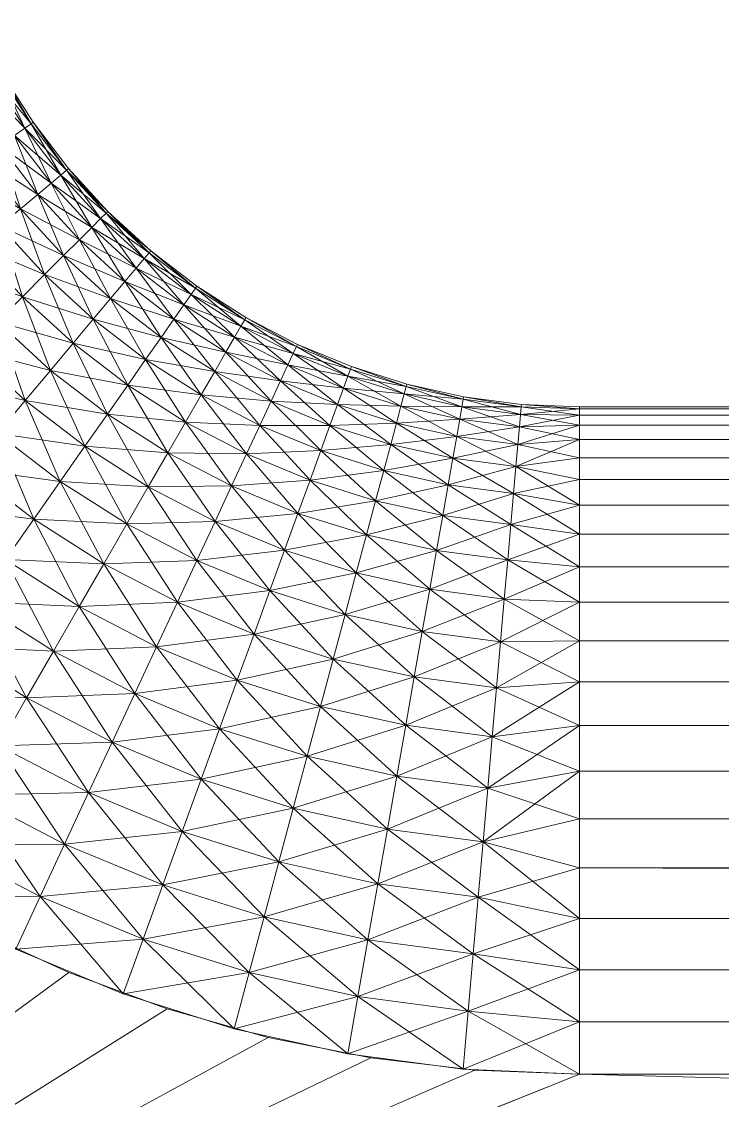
# Model space of a CAD drawing. Header units: millimetres. Extents: x -9 to 137, y -28 to 0.
# Drawn here: x 5.57 to 9.25, y -21.14 to -15.48 of the extents above; entities that cross this region are included whole.
import ezdxf

# ---------------------------------------------------------------- set-up
doc = ezdxf.new("R2010")
doc.units = ezdxf.units.MM
doc.layers.add('001', color=4, linetype='Continuous', lineweight=35)

msp = doc.modelspace()

# ---------------------------------------------------------------- meshes
at = {"layer": '001', "color": 17, "lineweight": 18}
mesh = msp.add_polyface(dxfattribs=at)
corners = [(5.4574, -15.7567, -0.305), (5.3279, -15.4792), (5.4689, -15.75), (5.4229, -15.7766, -0.6078), (5.6221, -16.0152, -0.305), (5.5894, -16.038, -0.6078), (5.633, -16.0075), (5.8086, -16.2583, -0.305), (5.7781, -16.2839, -0.6078), (5.8188, -16.2498), (6.0157, -16.4843, -0.305), (5.9875, -16.5125, -0.6078), (6.0251, -16.4749), (6.2417, -16.6914, -0.305), (5.3656, -15.8096, -0.9059), (5.5353, -16.0759, -0.9059), (5.7275, -16.3264, -0.9059), (5.9408, -16.5592, -0.9059), (5.2861, -15.8555, -1.1971), (5.4601, -16.1286, -1.1971), (5.6572, -16.3854, -1.1971), (5.8759, -16.6241, -1.1971), (5.3643, -16.1956, -1.4792), (5.5676, -16.4605, -1.4792), (5.2489, -16.2765, -1.75), (5.4596, -16.5512, -1.75), (5.3643, -16.1956, 1.4792), (5.4596, -16.5512, 1.75), (5.5676, -16.4605, 1.4792), (5.4601, -16.1286, 1.1971), (5.6572, -16.3854, 1.1971), (5.7932, -16.7068, 1.4792), (5.3656, -15.8096, 0.9059), (5.5353, -16.0759, 0.9059), (5.7275, -16.3264, 0.9059), (5.8759, -16.6241, 1.1971), (5.9408, -16.5592, 0.9059), (5.4229, -15.7766, 0.6078), (5.5894, -16.038, 0.6078), (5.7781, -16.2839, 0.6078), (5.9875, -16.5125, 0.6078), (5.3159, -15.4848, 0.305), (5.4574, -15.7567, 0.305), (5.6221, -16.0152, 0.305), (5.8086, -16.2583, 0.305), (6.0157, -16.4843, 0.305), (6.2502, -16.6812)]
mesh.append_faces([[corners[k] for k in face] for face in [(0, 1, 2), (3, 4, 5), (4, 2, 6), (5, 7, 8), (7, 6, 9), (8, 10, 11), (10, 9, 12), (12, 13, 10), (14, 5, 15), (15, 8, 16), (16, 11, 17), (18, 15, 19), (19, 16, 20), (20, 17, 21), (22, 20, 23), (24, 23, 25), (26, 27, 28), (29, 28, 30), (32, 29, 33), (33, 30, 34), (34, 35, 36), (37, 33, 38), (38, 34, 39), (39, 36, 40), (41, 37, 42), (42, 38, 43), (43, 39, 44), (44, 40, 45), (1, 42, 2), (2, 43, 6), (6, 44, 9), (45, 46, 12), (12, 44, 45)]], dxfattribs={"vtx0": -1, "color": 17})
mesh.append_faces([[corners[k] for k in face] for face in [(3, 0, 4), (4, 0, 2), (5, 4, 7), (7, 4, 6), (8, 7, 10), (10, 7, 9), (14, 3, 5), (15, 5, 8), (16, 8, 11), (19, 15, 16), (20, 16, 17), (22, 19, 20), (23, 20, 21), (29, 26, 28), (30, 28, 31), (33, 29, 30), (34, 30, 35), (37, 32, 33), (38, 33, 34), (39, 34, 36), (42, 37, 38), (43, 38, 39), (44, 39, 40), (2, 42, 43), (6, 43, 44), (12, 9, 44)]], dxfattribs={"vtx2": -1, "color": 17})
mesh = msp.add_polyface(dxfattribs=at)
corners = [(5.5676, -16.4605, -1.4792), (5.8759, -16.6241, -1.1971), (5.7932, -16.7068, -1.4792), (5.4596, -16.5512, -1.75), (5.6936, -16.8064, -1.75), (5.334, -16.6566, -2.0075), (5.5776, -16.9224, -2.0075), (5.9488, -17.0404, -1.75), (4.9622, -16.4772, -2.2498), (5.1916, -16.7761, -2.2498), (5.4461, -17.0539, -2.2498), (5.8434, -17.166, -2.0075), (5.7239, -17.3084, -2.2498), (4.7932, -16.5955, -2.4749), (5.0336, -16.9087, -2.4749), (5.3003, -17.1997, -2.4749), (5.5913, -17.4664, -2.4749), (4.6088, -16.7246, -2.6812), (4.8611, -17.0534, -2.6812), (5.1411, -17.3589, -2.6812), (5.4466, -17.6389, -2.6812), (5.9045, -17.7068, -2.4749), (5.7754, -17.8912, -2.6812), (4.6755, -17.2091, -2.867), (4.9698, -17.5302, -2.867), (5.2909, -17.8245, -2.867), (4.7877, -17.7123, -3.0311), (4.6755, -17.2091, 2.867), (4.7877, -17.7123, 3.0311), (4.9698, -17.5302, 2.867), (4.8611, -17.0534, 2.6812), (5.1411, -17.3589, 2.6812), (5.2909, -17.8245, 2.867), (5.4466, -17.6389, 2.6812), (4.7932, -16.5955, 2.4749), (5.0336, -16.9087, 2.4749), (5.3003, -17.1997, 2.4749), (5.5913, -17.4664, 2.4749), (5.7754, -17.8912, 2.6812), (5.9045, -17.7068, 2.4749), (4.9622, -16.4772, 2.2498), (5.1916, -16.7761, 2.2498), (5.4461, -17.0539, 2.2498), (5.7239, -17.3084, 2.2498), (5.1145, -16.3706, 2.0075), (5.334, -16.6566, 2.0075), (5.5776, -16.9224, 2.0075), (5.8434, -17.166, 2.0075), (5.4596, -16.5512, 1.75), (5.6936, -16.8064, 1.75), (5.5676, -16.4605, 1.4792), (5.7932, -16.7068, 1.4792)]
mesh.append_faces([[corners[k] for k in face] for face in [(0, 1, 2), (3, 2, 4), (5, 4, 6), (8, 5, 9), (9, 6, 10), (10, 11, 12), (13, 9, 14), (14, 10, 15), (15, 12, 16), (17, 14, 18), (18, 15, 19), (19, 16, 20), (20, 21, 22), (23, 19, 24), (24, 20, 25), (27, 28, 29), (30, 29, 31), (31, 32, 33), (34, 30, 35), (35, 31, 36), (36, 33, 37), (37, 38, 39), (40, 35, 41), (41, 36, 42), (42, 37, 43), (44, 41, 45), (45, 42, 46), (46, 43, 47), (48, 46, 49), (50, 49, 51)]], dxfattribs={"vtx0": -1, "color": 17})
mesh.append_faces([[corners[k] for k in face] for face in [(3, 0, 2), (5, 3, 4), (6, 4, 7), (9, 5, 6), (10, 6, 11), (13, 8, 9), (14, 9, 10), (15, 10, 12), (17, 13, 14), (18, 14, 15), (19, 15, 16), (20, 16, 21), (23, 18, 19), (24, 19, 20), (26, 24, 25), (30, 27, 29), (31, 29, 32), (35, 30, 31), (36, 31, 33), (37, 33, 38), (40, 34, 35), (41, 35, 36), (42, 36, 37), (43, 37, 39), (45, 41, 42), (46, 42, 43), (48, 45, 46), (49, 46, 47), (50, 48, 49)]], dxfattribs={"vtx2": -1, "color": 17})
mesh = msp.add_polyface(dxfattribs=at)
corners = [(6.0251, -16.4749), (6.2502, -16.6812), (6.2417, -16.6914, -0.305), (5.9875, -16.5125, -0.6078), (6.0157, -16.4843, -0.305), (6.2161, -16.7219, -0.6078), (5.9408, -16.5592, -0.9059), (6.1736, -16.7725, -0.9059), (6.462, -16.9106, -0.6078), (5.8759, -16.6241, -1.1971), (6.1146, -16.8428, -1.1971), (6.4241, -16.9647, -0.9059), (6.3714, -17.0399, -1.1971), (5.7932, -16.7068, -1.4792), (6.0395, -16.9324, -1.4792), (6.3044, -17.1357, -1.4792), (5.6936, -16.8064, -1.75), (5.9488, -17.0404, -1.75), (6.2235, -17.2511, -1.75), (5.5776, -16.9224, -2.0075), (5.8434, -17.166, -2.0075), (6.1294, -17.3855, -2.0075), (6.5155, -17.4372, -1.75), (5.7239, -17.3084, -2.2498), (6.0228, -17.5378, -2.2498), (6.4335, -17.5793, -2.0075), (6.3406, -17.7402, -2.2498), (5.5913, -17.4664, -2.4749), (5.9045, -17.7068, -2.4749), (5.7239, -17.3084, 2.2498), (5.9045, -17.7068, 2.4749), (6.0228, -17.5378, 2.2498), (6.2374, -17.9189, 2.4749), (6.3406, -17.7402, 2.2498), (5.8434, -17.166, 2.0075), (6.1294, -17.3855, 2.0075), (6.4335, -17.5793, 2.0075), (5.6936, -16.8064, 1.75), (5.9488, -17.0404, 1.75), (6.2235, -17.2511, 1.75), (5.7932, -16.7068, 1.4792), (6.0395, -16.9324, 1.4792), (6.3044, -17.1357, 1.4792), (5.6572, -16.3854, 1.1971), (5.8759, -16.6241, 1.1971), (6.1146, -16.8428, 1.1971), (6.3714, -17.0399, 1.1971), (5.9408, -16.5592, 0.9059), (6.1736, -16.7725, 0.9059), (5.9875, -16.5125, 0.6078), (6.2161, -16.7219, 0.6078), (6.4241, -16.9647, 0.9059), (6.0157, -16.4843, 0.305), (6.2417, -16.6914, 0.305), (6.462, -16.9106, 0.6078)]
mesh.append_faces([[corners[k] for k in face] for face in [(3, 2, 5), (6, 5, 7), (9, 7, 10), (10, 11, 12), (13, 10, 14), (14, 12, 15), (16, 14, 17), (17, 15, 18), (19, 17, 20), (20, 18, 21), (23, 21, 24), (24, 25, 26), (27, 24, 28), (29, 30, 31), (31, 32, 33), (34, 31, 35), (35, 33, 36), (37, 34, 38), (38, 35, 39), (40, 38, 41), (41, 39, 42), (43, 40, 44), (44, 41, 45), (45, 42, 46), (47, 45, 48), (49, 48, 50), (52, 50, 53)]], dxfattribs={"vtx0": -1, "color": 17})
mesh.append_faces([[corners[k] for k in face] for face in [(0, 1, 2), (3, 4, 2), (6, 3, 5), (7, 5, 8), (9, 6, 7), (10, 7, 11), (13, 9, 10), (14, 10, 12), (16, 13, 14), (17, 14, 15), (20, 17, 18), (21, 18, 22), (23, 20, 21), (24, 21, 25), (27, 23, 24), (28, 24, 26), (31, 30, 32), (34, 29, 31), (35, 31, 33), (38, 34, 35), (39, 35, 36), (40, 37, 38), (41, 38, 39), (44, 40, 41), (45, 41, 42), (47, 44, 45), (48, 45, 46), (49, 47, 48), (50, 48, 51), (52, 49, 50), (53, 50, 54), (52, 53, 1)]], dxfattribs={"vtx2": -1, "color": 17})
mesh = msp.add_polyface(dxfattribs=at)
corners = [(6.8659, -20.8066, 3.5), (6.3369, -20.6574, 3.5), (1, -24, 3.5), (5.8212, -20.4672, 3.5), (5.3221, -20.237, 3.5), (4.8425, -19.9685, 3.5), (4.3855, -19.6631, 3.5), (3.9539, -19.3228, 3.5), (3.5503, -18.9497, 3.5), (3.1772, -18.5461, 3.5), (2.8369, -18.1145, 3.5), (2.5315, -17.6575, 3.5), (2.263, -17.1779, 3.5), (2.0328, -16.6788, 3.5), (4.1908, -18.3092, -3.3807), (4.7699, -18.4453, -3.2889), (4.5828, -18.6684, -3.3807), (3.98, -18.52, -3.4468), (4.3912, -18.8967, -3.4468), (5.0045, -18.992, -3.3807), (4.8336, -19.2362, -3.4468), (3.3714, -18.3034, -3.4867), (3.766, -18.734, -3.4867), (4.1966, -19.1286, -3.4867), (4.6599, -19.4842, -3.4867), (3.1377, -18.4995, -3.5), (3.5503, -18.9497, -3.5), (4.0005, -19.3623, -3.5), (4.485, -19.7341, -3.5), (5.1525, -19.798, -3.4867), (3.3714, -18.3034, 3.4867), (3.1377, -18.4995, 3.5), (3.766, -18.734, 3.4867), (4.0005, -19.3623, 3.5), (4.1966, -19.1286, 3.4867), (4.485, -19.7341, 3.5), (4.6599, -19.4842, 3.4867), (5, -20.0622, 3.5), (3.6033, -18.1088, 3.4468), (3.98, -18.52, 3.4468), (4.3912, -18.8967, 3.4468), (4.8336, -19.2362, 3.4468), (4.1908, -18.3092, 3.3807), (4.5828, -18.6684, 3.3807), (4.3967, -18.1033, 3.2889), (4.7699, -18.4453, 3.2889), (1, -24, -3.5), (6.3369, -20.6574, -3.5), (6.8659, -20.8066, -3.5), (5.8212, -20.4672, -3.5), (5.3221, -20.237, -3.5), (4.8425, -19.9685, -3.5), (4.3855, -19.6631, -3.5), (3.9539, -19.3228, -3.5), (3.1772, -18.5461, -3.5), (2.8369, -18.1145, -3.5), (2.5315, -17.6575, -3.5), (2.263, -17.1779, -3.5), (2.0328, -16.6788, -3.5)]
mesh.append_faces([[corners[k] for k in face] for face in [(14, 15, 16), (17, 16, 18), (18, 19, 20), (21, 17, 22), (22, 18, 23), (23, 20, 24), (25, 22, 26), (26, 23, 27), (27, 24, 28), (30, 8, 32), (32, 33, 34), (34, 35, 36), (38, 32, 39), (39, 34, 40), (40, 36, 41), (42, 40, 43), (44, 43, 45)]], dxfattribs={"vtx0": -1, "color": 17})
mesh.append_faces([[corners[k] for k in face] for face in [(46, 47, 48), (46, 49, 47), (46, 50, 49), (46, 51, 50), (46, 52, 51), (46, 53, 52), (46, 26, 53), (46, 54, 26), (46, 55, 54), (46, 56, 55), (46, 57, 56), (46, 58, 57)]], dxfattribs={"vtx0": -1, "vtx2": -1, "color": 17})
mesh.append_faces([[corners[k] for k in face] for face in [(0, 1, 2), (1, 3, 2), (3, 4, 2), (4, 5, 2), (5, 6, 2), (6, 7, 2), (7, 8, 2), (8, 9, 2), (9, 10, 2), (10, 11, 2), (11, 12, 2), (12, 13, 2)]], dxfattribs={"vtx1": -1, "vtx2": -1, "color": 17})
mesh.append_faces([[corners[k] for k in face] for face in [(17, 14, 16), (18, 16, 19), (22, 17, 18), (23, 18, 20), (25, 21, 22), (26, 22, 23), (27, 23, 24), (28, 24, 29), (30, 31, 8), (32, 8, 33), (34, 33, 35), (36, 35, 37), (38, 30, 32), (39, 32, 34), (40, 34, 36), (42, 39, 40), (43, 40, 41)]], dxfattribs={"vtx2": -1, "color": 17})
mesh = msp.add_polyface(dxfattribs=at)
corners = [(6.2161, -16.7219, -0.6078), (6.2417, -16.6914, -0.305), (6.4848, -16.8779, -0.305), (6.462, -16.9106, -0.6078), (6.2502, -16.6812), (6.4925, -16.867), (6.7433, -17.0426, -0.305), (6.7234, -17.0771, -0.6078), (6.75, -17.0311), (7.0152, -17.1841, -0.305), (6.1736, -16.7725, -0.9059), (6.4241, -16.9647, -0.9059), (6.6904, -17.1344, -0.9059), (6.9984, -17.2203, -0.6078), (6.3714, -17.0399, -1.1971), (6.6445, -17.2139, -1.1971), (6.9704, -17.2802, -0.9059), (6.3044, -17.1357, -1.4792), (6.586, -17.3151, -1.4792), (6.9316, -17.3634, -1.1971), (6.8822, -17.4693, -1.4792), (6.2235, -17.2511, -1.75), (6.5155, -17.4372, -1.75), (6.8227, -17.5971, -1.75), (6.1294, -17.3855, -2.0075), (6.4335, -17.5793, -2.0075), (6.7533, -17.7457, -2.0075), (6.3406, -17.7402, -2.2498), (6.6748, -17.9142, -2.2498), (6.4335, -17.5793, 2.0075), (6.3406, -17.7402, 2.2498), (6.6748, -17.9142, 2.2498), (6.7533, -17.7457, 2.0075), (6.2235, -17.2511, 1.75), (6.5155, -17.4372, 1.75), (6.8227, -17.5971, 1.75), (6.3044, -17.1357, 1.4792), (6.586, -17.3151, 1.4792), (6.8822, -17.4693, 1.4792), (6.3714, -17.0399, 1.1971), (6.6445, -17.2139, 1.1971), (6.9316, -17.3634, 1.1971), (6.1736, -16.7725, 0.9059), (6.4241, -16.9647, 0.9059), (6.6904, -17.1344, 0.9059), (6.2161, -16.7219, 0.6078), (6.462, -16.9106, 0.6078), (6.7234, -17.0771, 0.6078), (6.9704, -17.2802, 0.9059), (6.2417, -16.6914, 0.305), (6.4848, -16.8779, 0.305), (6.7433, -17.0426, 0.305), (6.9984, -17.2203, 0.6078)]
mesh.append_faces([[corners[k] for k in face] for face in [(0, 2, 3), (2, 4, 5), (3, 6, 7), (6, 5, 8), (10, 3, 11), (11, 7, 12), (14, 12, 15), (17, 15, 18), (18, 19, 20), (21, 18, 22), (22, 20, 23), (24, 22, 25), (25, 23, 26), (27, 26, 28), (29, 31, 32), (33, 29, 34), (34, 32, 35), (36, 34, 37), (37, 35, 38), (39, 37, 40), (40, 38, 41), (42, 39, 43), (43, 40, 44), (45, 43, 46), (46, 44, 47), (49, 46, 50), (50, 47, 51), (4, 50, 5), (5, 51, 8)]], dxfattribs={"vtx0": -1, "color": 17})
mesh.append_faces([[corners[k] for k in face] for face in [(0, 1, 2), (2, 1, 4), (3, 2, 6), (6, 2, 5), (7, 6, 9), (9, 6, 8), (11, 3, 7), (12, 7, 13), (14, 11, 12), (15, 12, 16), (17, 14, 15), (18, 15, 19), (21, 17, 18), (22, 18, 20), (25, 22, 23), (27, 25, 26), (29, 30, 31), (34, 29, 32), (36, 33, 34), (37, 34, 35), (39, 36, 37), (40, 37, 38), (43, 39, 40), (44, 40, 41), (46, 43, 44), (47, 44, 48), (50, 46, 47), (51, 47, 52), (4, 49, 50), (5, 50, 51)]], dxfattribs={"vtx2": -1, "color": 17})
mesh = msp.add_polyface(dxfattribs=at)
corners = [(6.7234, -17.0771, -0.6078), (7.0152, -17.1841, -0.305), (6.9984, -17.2203, -0.6078), (6.75, -17.0311), (7.0208, -17.1721), (7.2984, -17.3014, -0.305), (7.2847, -17.3389, -0.6078), (7.3029, -17.2889), (7.5907, -17.3936, -0.305), (7.5804, -17.4321, -0.6078), (6.6904, -17.1344, -0.9059), (6.9704, -17.2802, -0.9059), (7.2621, -17.401, -0.9059), (7.5633, -17.4959, -0.9059), (6.6445, -17.2139, -1.1971), (6.9316, -17.3634, -1.1971), (7.2307, -17.4873, -1.1971), (7.5395, -17.5846, -1.1971), (6.8822, -17.4693, -1.4792), (7.1908, -17.5971, -1.4792), (7.5093, -17.6975, -1.4792), (6.8227, -17.5971, -1.75), (7.1426, -17.7296, -1.75), (7.4728, -17.8337, -1.75), (6.7533, -17.7457, -2.0075), (7.0864, -17.8837, -2.0075), (6.8227, -17.5971, 1.75), (6.7533, -17.7457, 2.0075), (7.0864, -17.8837, 2.0075), (7.1426, -17.7296, 1.75), (6.8822, -17.4693, 1.4792), (7.1908, -17.5971, 1.4792), (7.4728, -17.8337, 1.75), (7.5093, -17.6975, 1.4792), (6.9316, -17.3634, 1.1971), (7.2307, -17.4873, 1.1971), (7.5395, -17.5846, 1.1971), (6.6904, -17.1344, 0.9059), (6.9704, -17.2802, 0.9059), (7.2621, -17.401, 0.9059), (7.5633, -17.4959, 0.9059), (6.7234, -17.0771, 0.6078), (6.9984, -17.2203, 0.6078), (7.2847, -17.3389, 0.6078), (7.5804, -17.4321, 0.6078), (6.7433, -17.0426, 0.305), (7.0152, -17.1841, 0.305), (7.2984, -17.3014, 0.305), (7.5907, -17.3936, 0.305)]
mesh.append_faces([[corners[k] for k in face] for face in [(0, 1, 2), (1, 3, 4), (2, 5, 6), (5, 4, 7), (6, 8, 9), (10, 2, 11), (11, 6, 12), (12, 9, 13), (14, 11, 15), (15, 12, 16), (16, 13, 17), (18, 16, 19), (19, 17, 20), (21, 19, 22), (22, 20, 23), (24, 22, 25), (26, 28, 29), (30, 29, 31), (31, 32, 33), (34, 31, 35), (35, 33, 36), (37, 34, 38), (38, 35, 39), (39, 36, 40), (41, 38, 42), (42, 39, 43), (43, 40, 44), (45, 42, 46), (46, 43, 47), (47, 44, 48), (3, 46, 4), (4, 47, 7)]], dxfattribs={"vtx0": -1, "color": 17})
mesh.append_faces([[corners[k] for k in face] for face in [(2, 1, 5), (5, 1, 4), (6, 5, 8), (8, 5, 7), (11, 2, 6), (12, 6, 9), (15, 11, 12), (16, 12, 13), (18, 15, 16), (19, 16, 17), (21, 18, 19), (22, 19, 20), (24, 21, 22), (26, 27, 28), (30, 26, 29), (31, 29, 32), (34, 30, 31), (35, 31, 33), (38, 34, 35), (39, 35, 36), (42, 38, 39), (43, 39, 40), (46, 42, 43), (47, 43, 44), (3, 45, 46), (4, 46, 47), (7, 47, 48)]], dxfattribs={"vtx2": -1, "color": 17})
mesh = msp.add_polyface(dxfattribs=at)
corners = [(7.5907, -17.3936, -0.305), (7.3029, -17.2889), (7.5941, -17.3807), (7.5804, -17.4321, -0.6078), (7.8899, -17.4599, -0.305), (7.883, -17.4992, -0.6078), (7.8922, -17.4468), (8.1938, -17.4999, -0.305), (8.1903, -17.5397, -0.6078), (8.195, -17.4867), (7.5633, -17.4959, -0.9059), (7.8715, -17.5643, -0.9059), (8.1846, -17.6055, -0.9059), (7.5395, -17.5846, -1.1971), (7.8556, -17.6547, -1.1971), (8.1766, -17.697, -1.1971), (7.5093, -17.6975, -1.4792), (7.8353, -17.7698, -1.4792), (8.1664, -17.8134, -1.4792), (7.4728, -17.8337, -1.75), (7.8108, -17.9086, -1.75), (8.1541, -17.9538, -1.75), (7.4303, -17.9921, -2.0075), (7.7823, -18.0702, -2.0075), (8.1398, -18.1172, -2.0075), (7.3822, -18.1717, -2.2498), (7.4728, -17.8337, 1.75), (7.4303, -17.9921, 2.0075), (7.7823, -18.0702, 2.0075), (7.8108, -17.9086, 1.75), (8.1398, -18.1172, 2.0075), (8.1541, -17.9538, 1.75), (7.5093, -17.6975, 1.4792), (7.8353, -17.7698, 1.4792), (8.1664, -17.8134, 1.4792), (7.5395, -17.5846, 1.1971), (7.8556, -17.6547, 1.1971), (8.1766, -17.697, 1.1971), (7.5633, -17.4959, 0.9059), (7.8715, -17.5643, 0.9059), (8.1846, -17.6055, 0.9059), (7.5804, -17.4321, 0.6078), (7.883, -17.4992, 0.6078), (8.1903, -17.5397, 0.6078), (7.5907, -17.3936, 0.305), (7.8899, -17.4599, 0.305), (8.1938, -17.4999, 0.305)]
mesh.append_faces([[corners[k] for k in face] for face in [(0, 1, 2), (3, 4, 5), (4, 2, 6), (5, 7, 8), (7, 6, 9), (10, 5, 11), (11, 8, 12), (13, 11, 14), (14, 12, 15), (16, 14, 17), (17, 15, 18), (19, 17, 20), (20, 18, 21), (22, 20, 23), (23, 21, 24), (26, 28, 29), (29, 30, 31), (32, 29, 33), (33, 31, 34), (35, 33, 36), (36, 34, 37), (38, 36, 39), (39, 37, 40), (41, 39, 42), (42, 40, 43), (44, 42, 45), (45, 43, 46), (1, 44, 2), (2, 45, 6), (6, 46, 9)]], dxfattribs={"vtx0": -1, "color": 17})
mesh.append_faces([[corners[k] for k in face] for face in [(3, 0, 4), (4, 0, 2), (5, 4, 7), (7, 4, 6), (10, 3, 5), (11, 5, 8), (13, 10, 11), (14, 11, 12), (16, 13, 14), (17, 14, 15), (19, 16, 17), (20, 17, 18), (22, 19, 20), (23, 20, 21), (25, 22, 23), (26, 27, 28), (29, 28, 30), (32, 26, 29), (33, 29, 31), (35, 32, 33), (36, 33, 34), (38, 35, 36), (39, 36, 37), (41, 38, 39), (42, 39, 40), (44, 41, 42), (45, 42, 43), (2, 44, 45), (6, 45, 46)]], dxfattribs={"vtx2": -1, "color": 17})
mesh = msp.add_polyface(dxfattribs=at)
corners = [(8.5, -21, 3.5), (1, -24, 3.5), (127, -24, 3.5), (8.1903, -17.5397, -0.6078), (8.5, -17.5108, -0.2746), (8.5, -17.5431, -0.5475), (8.195, -17.4867), (8.5, -17.5), (8.1846, -17.6055, -0.9059), (8.5, -17.5967, -0.8171), (8.1766, -17.697, -1.1971), (8.5, -17.6713, -1.0816), (8.1664, -17.8134, -1.4792), (8.5, -17.7664, -1.3394), (8.1664, -17.8134, 1.4792), (8.5, -18.0158, 1.8287), (8.5, -17.8815, 1.589), (8.5, -17.7664, 1.3394), (8.5, -17.6713, 1.0816), (8.1766, -17.697, 1.1971), (8.1846, -17.6055, 0.9059), (8.5, -17.5967, 0.8171), (8.1903, -17.5397, 0.6078), (8.5, -17.5431, 0.5475), (8.1938, -17.4999, 0.305), (8.5, -17.5108, 0.2746), (119.5, -17.5431, -0.5475), (119.5, -17.5), (119.5, -17.5967, -0.8171), (119.5, -17.6713, -1.0816), (119.5, -17.7664, -1.3394), (8.5, -17.8815, -1.589), (119.5, -18.0158, -1.8287), (8.5, -18.0158, -1.8287), (119.5, -18.1684, -2.0572), (8.5, -18.1684, -2.0572), (119.5, -18.3386, -2.2731), (8.5, -18.3386, -2.2731), (119.5, -18.5251, -2.4749), (8.5, -18.5251, -2.4749), (119.5, -18.7269, -2.6614), (8.5, -18.7269, -2.6614), (119.5, -18.9428, -2.8316), (8.5, -18.9428, -2.8316), (119.5, -19.1713, -2.9842), (8.5, -19.1713, -2.9842), (119.5, -19.411, -3.1185), (8.5, -19.411, -3.1185), (119.5, -19.6606, -3.2336), (8.5, -19.9184, -3.3287), (8.5, -19.6606, -3.2336), (119.5, -20.1829, -3.4033), (8.5, -20.1829, -3.4033), (119.5, -20.4525, -3.4569), (8.5, -20.4525, -3.4569), (119.5, -20.7254, -3.4892), (8.5, -20.7254, -3.4892), (119.5, -21, -3.5), (8.5, -21, -3.5), (8.5, -20.7254, 3.4892), (119.5, -20.4525, 3.4569), (8.5, -20.4525, 3.4569), (119.5, -21, 3.5), (119.5, -20.1829, 3.4033), (8.5, -20.1829, 3.4033), (119.5, -19.9184, 3.3287), (8.5, -19.9184, 3.3287), (119.5, -19.6606, 3.2336), (8.5, -19.411, 3.1185), (8.5, -19.6606, 3.2336), (119.5, -19.1713, 2.9842), (8.5, -19.1713, 2.9842), (119.5, -18.9428, 2.8316), (8.5, -18.9428, 2.8316), (119.5, -18.7269, 2.6614), (8.5, -18.7269, 2.6614), (119.5, -18.5251, 2.4749), (8.5, -18.5251, 2.4749), (119.5, -18.3386, 2.2731), (8.5, -18.3386, 2.2731), (119.5, -18.1684, 2.0572), (8.5, -18.1684, 2.0572), (119.5, -18.0158, 1.8287), (119.5, -17.8815, 1.589), (119.5, -17.7664, 1.3394), (119.5, -17.6032, 0.8438), (119.5, -17.5521, 0.6018), (119.5, -17.5182, 0.3567), (127, -24, -3.5), (1, -24, -3.5), (127, -28, -7), (1, -28, -7), (1, -24, -7), (1, -24, 7), (127, -24, 7), (1, -28, 7), (127, -28, 7)]
mesh.append_faces([[corners[k] for k in face] for face in [(3, 4, 5), (4, 6, 7), (8, 5, 9), (10, 9, 11), (12, 11, 13), (14, 15, 16), (17, 18, 19), (14, 16, 17), (20, 18, 21), (22, 21, 23), (24, 23, 25), (6, 25, 7), (18, 85, 21), (21, 86, 23), (23, 87, 25), (7, 25, 87)]], dxfattribs={"color": 17})
mesh.append_faces([[corners[k] for k in face] for face in [(4, 26, 5), (27, 4, 7), (5, 28, 9), (9, 29, 11), (30, 31, 13), (31, 32, 33), (33, 34, 35), (35, 36, 37), (37, 38, 39), (39, 40, 41), (41, 42, 43), (43, 44, 45), (45, 46, 47), (48, 49, 50), (49, 51, 52), (52, 53, 54), (54, 55, 56), (56, 57, 58), (59, 60, 61), (62, 59, 0), (61, 63, 64), (64, 65, 66), (67, 68, 69), (68, 70, 71), (71, 72, 73), (73, 74, 75), (75, 76, 77), (77, 78, 79), (79, 80, 81), (81, 82, 15), (15, 83, 16), (84, 18, 17), (88, 92, 89)]], dxfattribs={"vtx0": -1, "color": 17})
mesh.append_faces([[corners[k] for k in face] for face in [(0, 1, 2), (93, 95, 96)]], dxfattribs={"vtx0": -1, "vtx2": -1, "color": 17})
mesh.append_faces([[corners[k] for k in face] for face in [(91, 90, 95)]], dxfattribs={"vtx1": -1, "color": 17})
mesh.append_faces([[corners[k] for k in face] for face in [(88, 89, 58), (90, 91, 92)]], dxfattribs={"vtx1": -1, "vtx2": -1, "color": 17})
mesh.append_faces([[corners[k] for k in face] for face in [(13, 11, 29), (50, 47, 46), (69, 66, 65), (17, 16, 83), (1, 93, 94)]], dxfattribs={"vtx2": -1, "color": 17})
mesh = msp.add_polyface(dxfattribs=at)
corners = [(119.805, -17.4867), (119.5, -17.5108, -0.2746), (119.5, -17.5), (119.8097, -17.5397, -0.6078), (119.5, -17.5431, -0.5475), (119.8154, -17.6055, -0.9059), (119.5, -17.5967, -0.8171), (119.8234, -17.697, -1.1971), (119.5, -17.6713, -1.0816), (119.5, -17.7664, -1.3394), (119.5, -17.6713, 1.0816), (119.8154, -17.6055, 0.9059), (119.5, -17.6032, 0.8438), (119.8097, -17.5397, 0.6078), (119.5, -17.5521, 0.6018), (119.8062, -17.4999, 0.305), (119.5, -17.5182, 0.3567), (119.5, -21, 3.5), (8.5, -21, 3.5), (127, -24, 3.5), (8.5, -17.5108, -0.2746), (8.5, -17.5431, -0.5475), (8.5, -17.5967, -0.8171), (119.5, -17.8815, -1.589), (8.5, -17.8815, -1.589), (8.5, -17.7664, -1.3394), (119.5, -18.0158, -1.8287), (8.5, -18.0158, -1.8287), (119.5, -18.1684, -2.0572), (8.5, -18.1684, -2.0572), (119.5, -18.3386, -2.2731), (8.5, -18.3386, -2.2731), (119.5, -18.5251, -2.4749), (8.5, -18.5251, -2.4749), (119.5, -18.7269, -2.6614), (8.5, -18.7269, -2.6614), (119.5, -18.9428, -2.8316), (8.5, -18.9428, -2.8316), (119.5, -19.1713, -2.9842), (8.5, -19.1713, -2.9842), (119.5, -19.411, -3.1185), (119.5, -19.6606, -3.2336), (119.5, -19.9184, -3.3287), (8.5, -19.9184, -3.3287), (8.5, -19.6606, -3.2336), (119.5, -20.1829, -3.4033), (8.5, -20.1829, -3.4033), (119.5, -20.4525, -3.4569), (8.5, -20.4525, -3.4569), (119.5, -20.7254, -3.4892), (8.5, -20.7254, -3.4892), (119.5, -21, -3.5), (8.5, -20.7254, 3.4892), (119.5, -20.7254, 3.4892), (119.5, -20.4525, 3.4569), (8.5, -20.4525, 3.4569), (119.5, -20.1829, 3.4033), (8.5, -20.1829, 3.4033), (119.5, -19.9184, 3.3287), (119.5, -19.6606, 3.2336), (119.5, -19.411, 3.1185), (8.5, -19.411, 3.1185), (8.5, -19.6606, 3.2336), (119.5, -19.1713, 2.9842), (8.5, -19.1713, 2.9842), (119.5, -18.9428, 2.8316), (8.5, -18.9428, 2.8316), (119.5, -18.7269, 2.6614), (8.5, -18.7269, 2.6614), (119.5, -18.5251, 2.4749), (8.5, -18.5251, 2.4749), (119.5, -18.3386, 2.2731), (8.5, -18.3386, 2.2731), (119.5, -18.1684, 2.0572), (8.5, -18.1684, 2.0572), (119.5, -18.0158, 1.8287), (8.5, -18.0158, 1.8287), (119.5, -17.8815, 1.589), (119.5, -17.7664, 1.3394), (8.5, -17.6713, 1.0816), (8.5, -17.7664, 1.3394), (8.5, -17.5967, 0.8171), (8.5, -17.5431, 0.5475), (119.5, -17.5017, 0.1099), (8.5, -17.5), (127, -24, -3.5), (8.5, -21, -3.5), (127, -28, -7), (1, -24, -7), (127, -24, -7), (1, -24, 3.5), (127, -24, 7), (127, -28, 7), (1, -28, 7), (1, -24, 7)]
mesh.append_faces([[corners[k] for k in face] for face in [(0, 1, 2), (1, 3, 4), (4, 5, 6), (6, 7, 8), (9, 8, 7), (10, 11, 12), (12, 13, 14), (14, 15, 16), (2, 16, 15), (79, 10, 12), (81, 12, 14), (82, 14, 16), (83, 2, 84), (84, 16, 83)]], dxfattribs={"color": 17})
mesh.append_faces([[corners[k] for k in face] for face in [(25, 8, 9), (44, 40, 41), (62, 58, 59), (80, 77, 78), (90, 91, 19)]], dxfattribs={"vtx0": -1, "color": 17})
mesh.append_faces([[corners[k] for k in face] for face in [(85, 86, 51), (87, 88, 89)]], dxfattribs={"vtx0": -1, "vtx2": -1, "color": 17})
mesh.append_faces([[corners[k] for k in face] for face in [(17, 18, 19), (91, 94, 92)]], dxfattribs={"vtx1": -1, "vtx2": -1, "color": 17})
mesh.append_faces([[corners[k] for k in face] for face in [(0, 2, 2), (20, 1, 4), (2, 1, 20), (21, 4, 6), (22, 6, 8), (9, 23, 24), (24, 23, 26), (27, 26, 28), (29, 28, 30), (31, 30, 32), (33, 32, 34), (35, 34, 36), (37, 36, 38), (39, 38, 40), (41, 42, 43), (43, 42, 45), (46, 45, 47), (48, 47, 49), (50, 49, 51), (52, 53, 54), (17, 53, 52), (55, 54, 56), (57, 56, 58), (59, 60, 61), (61, 60, 63), (64, 63, 65), (66, 65, 67), (68, 67, 69), (70, 69, 71), (72, 71, 73), (74, 73, 75), (76, 75, 77), (78, 10, 79), (85, 89, 88), (87, 92, 93)]], dxfattribs={"vtx2": -1, "color": 17})
mesh = msp.add_polyface(dxfattribs=at)
corners = [(5.9045, -17.7068, -2.4749), (6.3406, -17.7402, -2.2498), (6.2374, -17.9189, -2.4749), (5.7754, -17.8912, -2.6812), (6.1249, -18.1138, -2.6812), (5.2909, -17.8245, -2.867), (5.4466, -17.6389, -2.6812), (5.6364, -18.0896, -2.867), (6.0038, -18.3236, -2.867), (6.4925, -18.3052, -2.6812), (6.3901, -18.5247, -2.867), (4.7877, -17.7123, -3.0311), (5.1254, -18.0217, -3.0311), (5.4887, -18.3005, -3.0311), (5.875, -18.5466, -3.0311), (6.2813, -18.7581, -3.0311), (4.5962, -17.9038, -3.1721), (4.9513, -18.2292, -3.1721), (5.3334, -18.5224, -3.1721), (5.7396, -18.7812, -3.1721), (6.1668, -19.0036, -3.1721), (4.7699, -18.4453, -3.2889), (5.1716, -18.7535, -3.2889), (5.5985, -19.0255, -3.2889), (4.5828, -18.6684, -3.3807), (5.0045, -18.992, -3.3807), (4.7699, -18.4453, 3.2889), (4.5828, -18.6684, 3.3807), (5.0045, -18.992, 3.3807), (5.1716, -18.7535, 3.2889), (4.9513, -18.2292, 3.1721), (5.3334, -18.5224, 3.1721), (5.5985, -19.0255, 3.2889), (5.7396, -18.7812, 3.1721), (4.7877, -17.7123, 3.0311), (5.1254, -18.0217, 3.0311), (5.4887, -18.3005, 3.0311), (5.875, -18.5466, 3.0311), (6.1668, -19.0036, 3.1721), (6.2813, -18.7581, 3.0311), (4.9698, -17.5302, 2.867), (5.2909, -17.8245, 2.867), (5.6364, -18.0896, 2.867), (6.0038, -18.3236, 2.867), (6.3901, -18.5247, 2.867), (5.4466, -17.6389, 2.6812), (5.7754, -17.8912, 2.6812), (6.1249, -18.1138, 2.6812), (5.9045, -17.7068, 2.4749), (6.2374, -17.9189, 2.4749), (6.4925, -18.3052, 2.6812)]
mesh.append_faces([[corners[k] for k in face] for face in [(0, 1, 2), (3, 2, 4), (5, 3, 7), (7, 4, 8), (8, 9, 10), (11, 5, 12), (12, 7, 13), (13, 8, 14), (14, 10, 15), (16, 12, 17), (17, 13, 18), (18, 14, 19), (19, 15, 20), (21, 18, 22), (22, 19, 23), (24, 22, 25), (26, 28, 29), (30, 29, 31), (31, 32, 33), (34, 30, 35), (35, 31, 36), (36, 33, 37), (37, 38, 39), (40, 35, 41), (41, 36, 42), (42, 37, 43), (43, 39, 44), (45, 42, 46), (46, 43, 47), (48, 47, 49)]], dxfattribs={"vtx0": -1, "color": 17})
mesh.append_faces([[corners[k] for k in face] for face in [(3, 0, 2), (5, 6, 3), (7, 3, 4), (8, 4, 9), (12, 5, 7), (13, 7, 8), (14, 8, 10), (16, 11, 12), (17, 12, 13), (18, 13, 14), (19, 14, 15), (21, 17, 18), (22, 18, 19), (24, 21, 22), (26, 27, 28), (30, 26, 29), (31, 29, 32), (35, 30, 31), (36, 31, 33), (37, 33, 38), (40, 34, 35), (41, 35, 36), (42, 36, 37), (43, 37, 39), (45, 41, 42), (46, 42, 43), (47, 43, 44), (48, 46, 47), (49, 47, 50)]], dxfattribs={"vtx2": -1, "color": 17})
mesh = msp.add_polyface(dxfattribs=at)
corners = [(8.1903, -17.5397, -0.6078), (8.1938, -17.4999, -0.305), (8.5, -17.5108, -0.2746), (8.195, -17.4867), (8.1846, -17.6055, -0.9059), (8.5, -17.5431, -0.5475), (8.1766, -17.697, -1.1971), (8.5, -17.5967, -0.8171), (8.5, -17.7664, -1.3394), (8.5, -17.8815, -1.589), (8.1664, -17.8134, -1.4792), (8.5, -17.6713, -1.0816), (8.1541, -17.9538, -1.75), (8.5, -18.0158, -1.8287), (8.1398, -18.1172, -2.0075), (8.5, -18.1684, -2.0572), (8.1236, -18.3024, -2.2498), (8.5, -18.3386, -2.2731), (8.1056, -18.5079, -2.4749), (8.5, -18.5251, -2.4749), (8.086, -18.7322, -2.6812), (8.5, -18.7269, -2.6614), (8.0649, -18.9735, -2.867), (8.5, -18.9428, -2.8316), (8.0424, -19.23, -3.0311), (8.5, -19.1713, -2.9842), (8.0188, -19.4998, -3.1721), (8.5, -19.411, -3.1185), (8.5, -19.6606, -3.2336), (8.5, -19.9184, -3.3287), (7.9942, -19.7808, -3.2889), (7.9689, -20.0709, -3.3807), (8.5, -20.1829, -3.4033), (7.9429, -20.3679, -3.4468), (8.5, -20.4525, -3.4569), (7.9165, -20.6695, -3.4867), (8.5, -20.7254, -3.4892), (7.8899, -20.9734, -3.5), (8.5, -21, -3.5), (7.9165, -20.6695, 3.4867), (8.5, -21, 3.5), (8.5, -20.7254, 3.4892), (7.9429, -20.3679, 3.4468), (8.5, -20.4525, 3.4569), (7.9689, -20.0709, 3.3807), (8.5, -20.1829, 3.4033), (7.9942, -19.7808, 3.2889), (8.5, -19.9184, 3.3287), (8.5, -19.6606, 3.2336), (8.5, -19.411, 3.1185), (8.0188, -19.4998, 3.1721), (8.0424, -19.23, 3.0311), (8.5, -19.1713, 2.9842), (8.0649, -18.9735, 2.867), (8.5, -18.9428, 2.8316), (8.086, -18.7322, 2.6812), (8.5, -18.7269, 2.6614), (8.1056, -18.5079, 2.4749), (8.5, -18.5251, 2.4749), (8.1236, -18.3024, 2.2498), (8.5, -18.3386, 2.2731), (8.1398, -18.1172, 2.0075), (8.5, -18.1684, 2.0572), (8.1541, -17.9538, 1.75), (8.5, -18.0158, 1.8287), (8.1664, -17.8134, 1.4792), (8.5, -17.7664, 1.3394), (8.1766, -17.697, 1.1971), (8.1846, -17.6055, 0.9059), (8.5, -17.6713, 1.0816), (8.1903, -17.5397, 0.6078), (8.5, -17.5967, 0.8171), (8.1938, -17.4999, 0.305), (8.5, -17.5431, 0.5475), (8.5, -17.5108, 0.2746)]
mesh.append_faces([[corners[k] for k in face] for face in [(0, 1, 2), (2, 1, 3), (4, 0, 5), (6, 4, 7), (8, 9, 10), (10, 6, 11), (12, 10, 9), (12, 9, 13), (14, 12, 13), (14, 13, 15), (16, 14, 15), (16, 15, 17), (18, 16, 17), (18, 17, 19), (20, 18, 19), (20, 19, 21), (22, 20, 21), (22, 21, 23), (24, 22, 23), (24, 23, 25), (26, 24, 25), (26, 25, 27), (28, 29, 30), (30, 26, 27), (30, 27, 28), (31, 30, 29), (31, 29, 32), (33, 32, 34), (35, 34, 36), (37, 36, 38), (39, 40, 41), (42, 41, 43), (44, 42, 43), (44, 43, 45), (46, 44, 45), (46, 45, 47), (48, 49, 50), (48, 50, 46), (46, 47, 48), (51, 50, 49), (51, 49, 52), (53, 51, 52), (53, 52, 54), (55, 53, 54), (55, 54, 56), (57, 55, 56), (57, 56, 58), (59, 57, 58), (59, 58, 60), (61, 59, 60), (61, 60, 62), (63, 61, 62), (63, 62, 64), (65, 63, 64), (66, 67, 65), (68, 67, 69), (70, 68, 71), (72, 70, 73), (3, 72, 74)]], dxfattribs={"color": 17})
mesh = msp.add_polyface(dxfattribs=at)
corners = [(7.0864, -17.8837, -2.0075), (7.1426, -17.7296, -1.75), (7.4728, -17.8337, -1.75), (7.4303, -17.9921, -2.0075), (6.6748, -17.9142, -2.2498), (6.7533, -17.7457, -2.0075), (7.0229, -18.0584, -2.2498), (7.3822, -18.1717, -2.2498), (6.2374, -17.9189, -2.4749), (6.3406, -17.7402, -2.2498), (6.5876, -18.1012, -2.4749), (6.9523, -18.2522, -2.4749), (7.3288, -18.3709, -2.4749), (7.75, -18.2532, -2.2498), (6.1249, -18.1138, -2.6812), (6.4925, -18.3052, -2.6812), (6.8753, -18.4638, -2.6812), (7.2705, -18.5884, -2.6812), (7.7142, -18.4564, -2.4749), (6.3901, -18.5247, -2.867), (6.7925, -18.6914, -2.867), (7.2079, -18.8224, -2.867), (7.6751, -18.6781, -2.6812), (6.2813, -18.7581, -3.0311), (6.7044, -18.9334, -3.0311), (7.1412, -19.0711, -3.0311), (7.6331, -18.9166, -2.867), (6.1668, -19.0036, -3.1721), (6.3901, -18.5247, 2.867), (6.2813, -18.7581, 3.0311), (6.7044, -18.9334, 3.0311), (6.7925, -18.6914, 2.867), (7.1412, -19.0711, 3.0311), (7.2079, -18.8224, 2.867), (6.1249, -18.1138, 2.6812), (6.4925, -18.3052, 2.6812), (6.8753, -18.4638, 2.6812), (7.2705, -18.5884, 2.6812), (7.6331, -18.9166, 2.867), (6.2374, -17.9189, 2.4749), (6.5876, -18.1012, 2.4749), (6.9523, -18.2522, 2.4749), (7.3288, -18.3709, 2.4749), (7.6751, -18.6781, 2.6812), (6.3406, -17.7402, 2.2498), (6.6748, -17.9142, 2.2498), (7.0229, -18.0584, 2.2498), (7.3822, -18.1717, 2.2498), (7.7142, -18.4564, 2.4749), (6.7533, -17.7457, 2.0075), (7.0864, -17.8837, 2.0075), (7.4303, -17.9921, 2.0075), (7.1426, -17.7296, 1.75), (7.4728, -17.8337, 1.75)]
mesh.append_faces([[corners[k] for k in face] for face in [(0, 2, 3), (4, 0, 6), (6, 3, 7), (8, 4, 10), (10, 6, 11), (11, 7, 12), (14, 10, 15), (15, 11, 16), (16, 12, 17), (19, 16, 20), (20, 17, 21), (23, 20, 24), (28, 30, 31), (31, 32, 33), (34, 28, 35), (35, 31, 36), (36, 33, 37), (39, 35, 40), (40, 36, 41), (41, 37, 42), (44, 40, 45), (45, 41, 46), (46, 42, 47), (49, 46, 50), (50, 47, 51), (52, 51, 53)]], dxfattribs={"vtx0": -1, "color": 17})
mesh.append_faces([[corners[k] for k in face] for face in [(0, 1, 2), (4, 5, 0), (6, 0, 3), (8, 9, 4), (10, 4, 6), (11, 6, 7), (12, 7, 13), (14, 8, 10), (15, 10, 11), (16, 11, 12), (17, 12, 18), (19, 15, 16), (20, 16, 17), (21, 17, 22), (23, 19, 20), (24, 20, 21), (25, 21, 26), (27, 23, 24), (28, 29, 30), (31, 30, 32), (35, 28, 31), (36, 31, 33), (37, 33, 38), (40, 35, 36), (41, 36, 37), (42, 37, 43), (44, 39, 40), (45, 40, 41), (46, 41, 42), (47, 42, 48), (49, 45, 46), (50, 46, 47), (52, 50, 51)]], dxfattribs={"vtx2": -1, "color": 17})
mesh = msp.add_polyface(dxfattribs=at)
corners = [(7.3822, -18.1717, -2.2498), (7.7823, -18.0702, -2.0075), (7.75, -18.2532, -2.2498), (8.1398, -18.1172, -2.0075), (8.1236, -18.3024, -2.2498), (7.3288, -18.3709, -2.4749), (7.7142, -18.4564, -2.4749), (8.1056, -18.5079, -2.4749), (7.2705, -18.5884, -2.6812), (7.6751, -18.6781, -2.6812), (8.086, -18.7322, -2.6812), (7.2079, -18.8224, -2.867), (7.6331, -18.9166, -2.867), (8.0649, -18.9735, -2.867), (7.5883, -19.1702, -3.0311), (8.0424, -19.23, -3.0311), (7.5413, -19.437, -3.1721), (8.0188, -19.4998, -3.1721), (7.4923, -19.7148, -3.2889), (7.9942, -19.7808, -3.2889), (7.4418, -20.0015, -3.3807), (7.9689, -20.0709, -3.3807), (7.39, -20.2951, -3.4468), (7.9429, -20.3679, -3.4468), (8.5, -20.1829, -3.4033), (7.3374, -20.5932, -3.4867), (7.9165, -20.6695, -3.4867), (8.5, -20.4525, -3.4569), (7.2845, -20.8937, -3.5), (7.8899, -20.9734, -3.5), (8.5, -20.7254, -3.4892), (7.3374, -20.5932, 3.4867), (7.2845, -20.8937, 3.5), (7.8899, -20.9734, 3.5), (7.9165, -20.6695, 3.4867), (8.5, -21, 3.5), (7.39, -20.2951, 3.4468), (7.9429, -20.3679, 3.4468), (8.5, -20.7254, 3.4892), (7.4418, -20.0015, 3.3807), (7.9689, -20.0709, 3.3807), (7.4923, -19.7148, 3.2889), (7.9942, -19.7808, 3.2889), (7.5413, -19.437, 3.1721), (8.0188, -19.4998, 3.1721), (7.5883, -19.1702, 3.0311), (8.0424, -19.23, 3.0311), (7.6331, -18.9166, 2.867), (8.0649, -18.9735, 2.867), (7.2705, -18.5884, 2.6812), (7.6751, -18.6781, 2.6812), (8.086, -18.7322, 2.6812), (7.3288, -18.3709, 2.4749), (7.7142, -18.4564, 2.4749), (8.1056, -18.5079, 2.4749), (7.3822, -18.1717, 2.2498), (7.75, -18.2532, 2.2498), (8.1236, -18.3024, 2.2498), (7.4303, -17.9921, 2.0075), (7.7823, -18.0702, 2.0075), (8.1398, -18.1172, 2.0075)]
mesh.append_faces([[corners[k] for k in face] for face in [(23, 21, 24), (26, 23, 27), (29, 26, 30), (34, 33, 35), (37, 34, 38)]], dxfattribs={"color": 17})
mesh.append_faces([[corners[k] for k in face] for face in [(0, 1, 2), (2, 3, 4), (5, 2, 6), (6, 4, 7), (8, 6, 9), (9, 7, 10), (11, 9, 12), (12, 10, 13), (14, 13, 15), (16, 15, 17), (18, 17, 19), (20, 19, 21), (22, 21, 23), (25, 23, 26), (28, 26, 29), (31, 33, 34), (36, 34, 37), (39, 37, 40), (41, 40, 42), (43, 42, 44), (45, 44, 46), (47, 46, 48), (49, 47, 50), (50, 48, 51), (52, 50, 53), (53, 51, 54), (55, 53, 56), (56, 54, 57), (58, 56, 59), (59, 57, 60)]], dxfattribs={"vtx0": -1, "color": 17})
mesh.append_faces([[corners[k] for k in face] for face in [(2, 1, 3), (6, 2, 4), (9, 6, 7), (12, 9, 10), (14, 12, 13), (16, 14, 15), (18, 16, 17), (20, 18, 19), (22, 20, 21), (25, 22, 23), (28, 25, 26), (31, 32, 33), (36, 31, 34), (39, 36, 37), (41, 39, 40), (43, 41, 42), (45, 43, 44), (47, 45, 46), (50, 47, 48), (53, 50, 51), (56, 53, 54), (58, 55, 56), (59, 56, 57)]], dxfattribs={"vtx2": -1, "color": 17})
mesh = msp.add_polyface(dxfattribs=at)
corners = [(8.5, -21, 3.5), (7.9508, -20.9784, 3.5), (1, -24, 3.5), (7.405, -20.9138, 3.5), (6.8659, -20.8066, 3.5), (5.5985, -19.0255, -3.2889), (5.7396, -18.7812, -3.1721), (6.1668, -19.0036, -3.1721), (6.0476, -19.2592, -3.2889), (6.6118, -19.1879, -3.1721), (5.0045, -18.992, -3.3807), (5.1716, -18.7535, -3.2889), (5.4529, -19.2777, -3.3807), (5.9245, -19.5232, -3.3807), (6.5153, -19.453, -3.2889), (6.4157, -19.7266, -3.3807), (4.8336, -19.2362, -3.4468), (5.3039, -19.5358, -3.4468), (5.7985, -19.7933, -3.4468), (6.3137, -20.0067, -3.4468), (4.6599, -19.4842, -3.4867), (5.1525, -19.798, -3.4867), (5.6706, -20.0677, -3.4867), (6.2102, -20.2912, -3.4867), (4.485, -19.7341, -3.5), (5, -20.0622, -3.5), (5.5417, -20.3442, -3.5), (6.1059, -20.5778, -3.5), (4.6599, -19.4842, 3.4867), (5, -20.0622, 3.5), (5.1525, -19.798, 3.4867), (5.5417, -20.3442, 3.5), (5.6706, -20.0677, 3.4867), (6.1059, -20.5778, 3.5), (6.2102, -20.2912, 3.4867), (4.8336, -19.2362, 3.4468), (5.3039, -19.5358, 3.4468), (5.7985, -19.7933, 3.4468), (6.3137, -20.0067, 3.4468), (4.5828, -18.6684, 3.3807), (5.0045, -18.992, 3.3807), (5.4529, -19.2777, 3.3807), (5.9245, -19.5232, 3.3807), (6.4157, -19.7266, 3.3807), (5.1716, -18.7535, 3.2889), (5.5985, -19.0255, 3.2889), (6.0476, -19.2592, 3.2889), (5.7396, -18.7812, 3.1721), (6.1668, -19.0036, 3.1721), (6.5153, -19.453, 3.2889), (1, -24, -3.5), (7.9508, -20.9784, -3.5), (8.5, -21, -3.5), (7.405, -20.9138, -3.5), (6.8659, -20.8066, -3.5)]
mesh.append_faces([[corners[k] for k in face] for face in [(5, 7, 8), (10, 5, 12), (12, 8, 13), (13, 14, 15), (16, 12, 17), (17, 13, 18), (18, 15, 19), (20, 17, 21), (21, 18, 22), (22, 19, 23), (24, 21, 25), (25, 22, 26), (26, 23, 27), (28, 29, 30), (30, 31, 32), (32, 33, 34), (35, 30, 36), (36, 32, 37), (37, 34, 38), (39, 35, 40), (40, 36, 41), (41, 37, 42), (42, 38, 43), (44, 41, 45), (45, 42, 46), (47, 46, 48)]], dxfattribs={"vtx0": -1, "color": 17})
mesh.append_faces([[corners[k] for k in face] for face in [(50, 51, 52), (50, 53, 51), (50, 54, 53)]], dxfattribs={"vtx0": -1, "vtx2": -1, "color": 17})
mesh.append_faces([[corners[k] for k in face] for face in [(0, 1, 2), (1, 3, 2), (3, 4, 2)]], dxfattribs={"vtx1": -1, "vtx2": -1, "color": 17})
mesh.append_faces([[corners[k] for k in face] for face in [(5, 6, 7), (8, 7, 9), (10, 11, 5), (12, 5, 8), (13, 8, 14), (16, 10, 12), (17, 12, 13), (18, 13, 15), (20, 16, 17), (21, 17, 18), (22, 18, 19), (25, 21, 22), (26, 22, 23), (30, 29, 31), (32, 31, 33), (35, 28, 30), (36, 30, 32), (37, 32, 34), (40, 35, 36), (41, 36, 37), (42, 37, 38), (44, 40, 41), (45, 41, 42), (46, 42, 43), (47, 45, 46), (48, 46, 49)]], dxfattribs={"vtx2": -1, "color": 17})
mesh = msp.add_polyface(dxfattribs=at)
corners = [(6.7044, -18.9334, -3.0311), (7.2079, -18.8224, -2.867), (7.1412, -19.0711, -3.0311), (7.6331, -18.9166, -2.867), (7.5883, -19.1702, -3.0311), (6.1668, -19.0036, -3.1721), (6.6118, -19.1879, -3.1721), (7.0711, -19.3327, -3.1721), (7.5413, -19.437, -3.1721), (6.0476, -19.2592, -3.2889), (6.5153, -19.453, -3.2889), (6.9981, -19.6052, -3.2889), (7.4923, -19.7148, -3.2889), (6.4157, -19.7266, -3.3807), (6.9227, -19.8865, -3.3807), (7.4418, -20.0015, -3.3807), (6.3137, -20.0067, -3.4468), (6.8456, -20.1744, -3.4468), (7.39, -20.2951, -3.4468), (6.2102, -20.2912, -3.4867), (6.7672, -20.4668, -3.4867), (7.3374, -20.5932, -3.4867), (6.1059, -20.5778, -3.5), (6.6883, -20.7615, -3.5), (7.2845, -20.8937, -3.5), (6.2102, -20.2912, 3.4867), (6.1059, -20.5778, 3.5), (6.6883, -20.7615, 3.5), (6.7672, -20.4668, 3.4867), (7.2845, -20.8937, 3.5), (7.3374, -20.5932, 3.4867), (6.3137, -20.0067, 3.4468), (6.8456, -20.1744, 3.4468), (7.39, -20.2951, 3.4468), (6.4157, -19.7266, 3.3807), (6.9227, -19.8865, 3.3807), (7.4418, -20.0015, 3.3807), (6.0476, -19.2592, 3.2889), (6.5153, -19.453, 3.2889), (6.9981, -19.6052, 3.2889), (7.4923, -19.7148, 3.2889), (6.1668, -19.0036, 3.1721), (6.6118, -19.1879, 3.1721), (7.0711, -19.3327, 3.1721), (7.5413, -19.437, 3.1721), (6.2813, -18.7581, 3.0311), (6.7044, -18.9334, 3.0311), (7.1412, -19.0711, 3.0311), (7.5883, -19.1702, 3.0311), (7.2079, -18.8224, 2.867), (7.6331, -18.9166, 2.867)]
mesh.append_faces([[corners[k] for k in face] for face in [(0, 1, 2), (2, 3, 4), (5, 0, 6), (6, 2, 7), (7, 4, 8), (9, 6, 10), (10, 7, 11), (11, 8, 12), (13, 11, 14), (14, 12, 15), (16, 14, 17), (17, 15, 18), (19, 17, 20), (20, 18, 21), (22, 20, 23), (23, 21, 24), (25, 27, 28), (28, 29, 30), (31, 28, 32), (32, 30, 33), (34, 32, 35), (35, 33, 36), (37, 34, 38), (38, 35, 39), (39, 36, 40), (41, 38, 42), (42, 39, 43), (43, 40, 44), (45, 42, 46), (46, 43, 47), (47, 44, 48), (49, 48, 50)]], dxfattribs={"vtx0": -1, "color": 17})
mesh.append_faces([[corners[k] for k in face] for face in [(6, 0, 2), (7, 2, 4), (10, 6, 7), (11, 7, 8), (13, 10, 11), (14, 11, 12), (16, 13, 14), (17, 14, 15), (19, 16, 17), (20, 17, 18), (22, 19, 20), (23, 20, 21), (25, 26, 27), (28, 27, 29), (31, 25, 28), (32, 28, 30), (34, 31, 32), (35, 32, 33), (38, 34, 35), (39, 35, 36), (42, 38, 39), (43, 39, 40), (45, 41, 42), (46, 42, 43), (47, 43, 44), (49, 47, 48)]], dxfattribs={"vtx2": -1, "color": 17})

doc.saveas('drawing.dxf')
